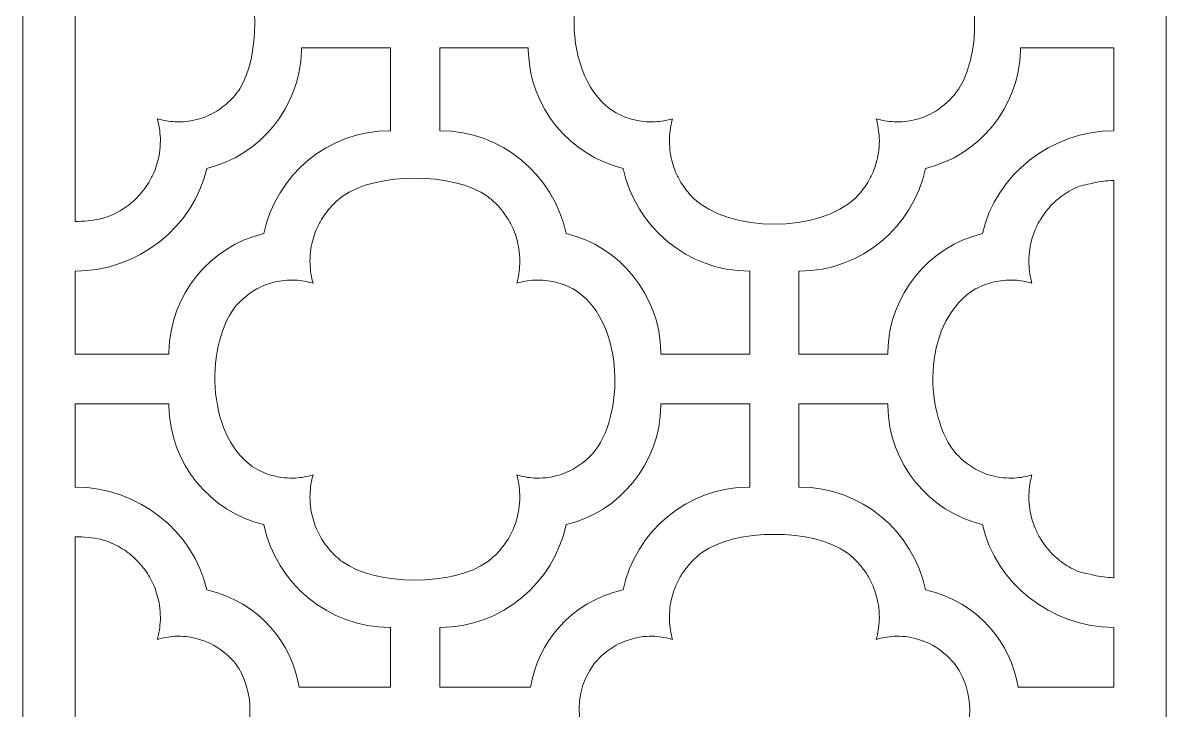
# Model space of a CAD drawing. Header units: centimetres. Extents: x 17.4 to 27.5, y -9.5 to 9.5.
# Drawn here: x 17.376 to 22.048, y -2.195 to 0.616 of the extents above; entities that cross this region are included whole.
import ezdxf

# ---------------------------------------------------------------- set-up
doc = ezdxf.new("R2010")
doc.units = ezdxf.units.CM
doc.header["$MEASUREMENT"] = 0
doc.layers.add('layer 1', color=7, linetype='Continuous')

msp = doc.modelspace()

# ---------------------------------------------------------------- linework, layer by layer
at = {"layer": 'layer 1', "color": 7, "lineweight": 9}
for points, knots in [([(17.37572, 9.5), (18.9331, 9.5), (20.4905, 9.5), (22.04787, 9.5), (22.04787, 9.5), (22.04787, 3.16666), (22.04787, -3.16667), (22.04787, -9.5), (22.04787, -9.5), (20.4905, -9.5), (18.9331, -9.5), (17.37572, -9.5), (17.37572, -9.5), (17.37572, -3.16667), (17.37572, 3.16666), (17.37572, 9.5)], [0, 0, 0, 0, 0.2, 0.2, 0.2, 0.2, 0.4, 0.4, 0.4, 0.4, 0.6, 0.6, 0.6, 0.6, 1, 1, 1, 1]), ([(20.78001, -0.09961), (20.78001, -0.09961), (20.78001, -0.09961), (20.78001, -0.09961), (20.78001, -0.09961), (20.79871, -0.07979), (20.81402, -0.06011), (20.82869, -0.03706), (20.82869, -0.03706), (20.83667, -0.02302), (20.84369, -0.00922), (20.8503, 0.00553), (20.8503, 0.00553), (20.86044, 0.03145), (20.86727, 0.05577), (20.87213, 0.0832), (20.87213, 0.0832), (20.87429, 0.10012), (20.87549, 0.1163), (20.87591, 0.13337), (20.87591, 0.13337), (20.87519, 0.16197), (20.87202, 0.18765), (20.86564, 0.21552), (20.86564, 0.21552), (20.86489, 0.2182), (20.8641, 0.22084), (20.86331, 0.22346), (20.86331, 0.22346), (20.88733, 0.21669), (20.90977, 0.21276), (20.93474, 0.21083), (20.93474, 0.21083), (20.95047, 0.21043), (20.96544, 0.2108), (20.98111, 0.21202), (20.98111, 0.21202), (21.00653, 0.2153), (21.02915, 0.22054), (21.05338, 0.22886), (21.05338, 0.22886), (21.06717, 0.23438), (21.08008, 0.2403), (21.09326, 0.24713), (21.09326, 0.24713), (21.1285, 0.26765), (21.15601, 0.29066), (21.18264, 0.32169), (21.18264, 0.32169), (21.18846, 0.32955), (21.19427, 0.33741), (21.20012, 0.34527), (21.20012, 0.34527), (21.31051, 0.51907), (21.28443, 0.87282), (21.09326, 0.98414), (21.09326, 0.98414), (21.08008, 0.99097), (21.06717, 0.9969), (21.05338, 1.00241), (21.05338, 1.00241), (21.02915, 1.01073), (21.00653, 1.01597), (20.98111, 1.01924), (20.98111, 1.01924), (20.96544, 1.02044), (20.95047, 1.02084), (20.93474, 1.02044), (20.93474, 1.02044), (20.90977, 1.01851), (20.88733, 1.01458), (20.86331, 1.00781), (20.86331, 1.00781), (20.8641, 1.01043), (20.86489, 1.01307), (20.86564, 1.01575), (20.86564, 1.01575), (20.87202, 1.04362), (20.87519, 1.06931), (20.87591, 1.09794), (20.87591, 1.09794), (20.87549, 1.11494), (20.87429, 1.13115), (20.87213, 1.14807), (20.87213, 1.14807), (20.86727, 1.1755), (20.86044, 1.19982), (20.8503, 1.22574), (20.8503, 1.22574), (20.72731, 1.49998), (20.22037, 1.51281), (20.06504, 1.26831), (20.06504, 1.26831), (20.05706, 1.25429), (20.05004, 1.24049), (20.04343, 1.22574), (20.04343, 1.22574), (20.03327, 1.19982), (20.02646, 1.1755), (20.0216, 1.14807), (20.0216, 1.14807), (20.01944, 1.13115), (20.01827, 1.11494), (20.01782, 1.09794), (20.01782, 1.09794), (20.01854, 1.06931), (20.02171, 1.04362), (20.02809, 1.01575), (20.02809, 1.01575), (20.02884, 1.01307), (20.02961, 1.01043), (20.03039, 1.00781), (20.03039, 1.00781), (20.00638, 1.01458), (19.98396, 1.01851), (19.95899, 1.02044), (19.95899, 1.02044), (19.94326, 1.02084), (19.92829, 1.02044), (19.91262, 1.01924), (19.91262, 1.01924), (19.8872, 1.01597), (19.86458, 1.01073), (19.84032, 1.00241), (19.84032, 1.00241), (19.82656, 0.9969), (19.81365, 0.99097), (19.80047, 0.98414), (19.80047, 0.98414), (19.57104, 0.85054), (19.57104, 0.38072), (19.80047, 0.24713), (19.80047, 0.24713), (19.81365, 0.2403), (19.82656, 0.23438), (19.84032, 0.22886), (19.84032, 0.22886), (19.86458, 0.22054), (19.8872, 0.2153), (19.91262, 0.21202), (19.91262, 0.21202), (19.92829, 0.2108), (19.94326, 0.21043), (19.95899, 0.21083), (19.95899, 0.21083), (19.98396, 0.21276), (20.00638, 0.21669), (20.03039, 0.22346), (20.03039, 0.22346), (20.02961, 0.22084), (20.02884, 0.2182), (20.02809, 0.21552), (20.02809, 0.21552), (20.02171, 0.18765), (20.01854, 0.16197), (20.01782, 0.13337), (20.01782, 0.13337), (20.01827, 0.1163), (20.01944, 0.10012), (20.0216, 0.0832), (20.0216, 0.0832), (20.02646, 0.05577), (20.03327, 0.03145), (20.04343, 0.00553), (20.04343, 0.00553), (20.05004, -0.00922), (20.05706, -0.02302), (20.06504, -0.03706), (20.06504, -0.03706), (20.07968, -0.06011), (20.09502, -0.07979), (20.1137, -0.09961), (20.1137, -0.09961), (20.2627, -0.24323), (20.63103, -0.24324), (20.78001, -0.09961)], [0, 0, 0, 0, 0.0222222, 0.0222222, 0.0222222, 0.0222222, 0.0444444, 0.0444444, 0.0444444, 0.0444444, 0.0666667, 0.0666667, 0.0666667, 0.0666667, 0.0888889, 0.0888889, 0.0888889, 0.0888889, 0.1111111, 0.1111111, 0.1111111, 0.1111111, 0.1333333, 0.1333333, 0.1333333, 0.1333333, 0.1555556, 0.1555556, 0.1555556, 0.1555556, 0.1777778, 0.1777778, 0.1777778, 0.1777778, 0.2, 0.2, 0.2, 0.2, 0.2222222, 0.2222222, 0.2222222, 0.2222222, 0.2444444, 0.2444444, 0.2444444, 0.2444444, 0.2666667, 0.2666667, 0.2666667, 0.2666667, 0.2888889, 0.2888889, 0.2888889, 0.2888889, 0.3111111, 0.3111111, 0.3111111, 0.3111111, 0.3333333, 0.3333333, 0.3333333, 0.3333333, 0.3555556, 0.3555556, 0.3555556, 0.3555556, 0.3777778, 0.3777778, 0.3777778, 0.3777778, 0.4, 0.4, 0.4, 0.4, 0.4222222, 0.4222222, 0.4222222, 0.4222222, 0.4444444, 0.4444444, 0.4444444, 0.4444444, 0.4666667, 0.4666667, 0.4666667, 0.4666667, 0.4888889, 0.4888889, 0.4888889, 0.4888889, 0.5111111, 0.5111111, 0.5111111, 0.5111111, 0.5333333, 0.5333333, 0.5333333, 0.5333333, 0.5555556, 0.5555556, 0.5555556, 0.5555556, 0.5777778, 0.5777778, 0.5777778, 0.5777778, 0.6, 0.6, 0.6, 0.6, 0.6222222, 0.6222222, 0.6222222, 0.6222222, 0.6444444, 0.6444444, 0.6444444, 0.6444444, 0.6666667, 0.6666667, 0.6666667, 0.6666667, 0.6888889, 0.6888889, 0.6888889, 0.6888889, 0.7111111, 0.7111111, 0.7111111, 0.7111111, 0.7333333, 0.7333333, 0.7333333, 0.7333333, 0.7555556, 0.7555556, 0.7555556, 0.7555556, 0.7777778, 0.7777778, 0.7777778, 0.7777778, 0.8, 0.8, 0.8, 0.8, 0.8222222, 0.8222222, 0.8222222, 0.8222222, 0.8444444, 0.8444444, 0.8444444, 0.8444444, 0.8666667, 0.8666667, 0.8666667, 0.8666667, 0.8888889, 0.8888889, 0.8888889, 0.8888889, 0.9111111, 0.9111111, 0.9111111, 0.9111111, 0.9333333, 0.9333333, 0.9333333, 0.9333333, 0.9555556, 0.9555556, 0.9555556, 0.9555556, 1, 1, 1, 1]), ([(18.26211, 0.88603), (18.26211, 0.88603), (18.26211, 0.88603), (18.26211, 0.88603), (18.26211, 0.88603), (18.2563, 0.89386), (18.25048, 0.90172), (18.24467, 0.90958), (18.24467, 0.90958), (18.21803, 0.94062), (18.19053, 0.96362), (18.15529, 0.98414), (18.15529, 0.98414), (18.14211, 0.99097), (18.12919, 0.9969), (18.11541, 1.00241), (18.11541, 1.00241), (18.09115, 1.01073), (18.06856, 1.01597), (18.04314, 1.01924), (18.04314, 1.01924), (18.02746, 1.02044), (18.0125, 1.02084), (17.99678, 1.02044), (17.99678, 1.02044), (17.97178, 1.01851), (17.94936, 1.01458), (17.92535, 1.00781), (17.92535, 1.00781), (17.92614, 1.01043), (17.92691, 1.01307), (17.92767, 1.01575), (17.92767, 1.01575), (17.93405, 1.04362), (17.93722, 1.06931), (17.93793, 1.09794), (17.93793, 1.09794), (17.93749, 1.11494), (17.93629, 1.13115), (17.93416, 1.14807), (17.93416, 1.14807), (17.92928, 1.1755), (17.92245, 1.19982), (17.91233, 1.22574), (17.91233, 1.22574), (17.90571, 1.24049), (17.89872, 1.25429), (17.89072, 1.26831), (17.89072, 1.26831), (17.87606, 1.29135), (17.86074, 1.31106), (17.84204, 1.33087), (17.84204, 1.33087), (17.83044, 1.34204), (17.81888, 1.3522), (17.8063, 1.36221), (17.8063, 1.36221), (17.78419, 1.3781), (17.76274, 1.39059), (17.73801, 1.40192), (17.73801, 1.40192), (17.72297, 1.40795), (17.70836, 1.41294), (17.69282, 1.41743), (17.69282, 1.41743), (17.66525, 1.42389), (17.62004, 1.42708), (17.59178, 1.42779), (17.59178, 1.42779), (17.59155, 1.42779), (17.59068, 1.42779), (17.58956, 1.42776), (17.58956, 1.42776), (17.58956, 0.88635), (17.58956, 0.34492), (17.58956, -0.19652), (17.58956, -0.19652), (17.59068, -0.19652), (17.59155, -0.19652), (17.59178, -0.19655), (17.59178, -0.19655), (17.62004, -0.19581), (17.66525, -0.19262), (17.69282, -0.18616), (17.69282, -0.18616), (17.70836, -0.18167), (17.72297, -0.17668), (17.73801, -0.17068), (17.73801, -0.17068), (17.76274, -0.15933), (17.78419, -0.14683), (17.8063, -0.13094), (17.8063, -0.13094), (17.81888, -0.12092), (17.83044, -0.11077), (17.84204, -0.09961), (17.84204, -0.09961), (17.86074, -0.07979), (17.87606, -0.06011), (17.89072, -0.03706), (17.89072, -0.03706), (17.89872, -0.02302), (17.90571, -0.00922), (17.91233, 0.00553), (17.91233, 0.00553), (17.92245, 0.03145), (17.92928, 0.05577), (17.93416, 0.0832), (17.93416, 0.0832), (17.93629, 0.10012), (17.93749, 0.1163), (17.93793, 0.13337), (17.93793, 0.13337), (17.93722, 0.16197), (17.93405, 0.18765), (17.92767, 0.21552), (17.92767, 0.21552), (17.92691, 0.2182), (17.92614, 0.22084), (17.92535, 0.22346), (17.92535, 0.22346), (17.94936, 0.21669), (17.97178, 0.21276), (17.99678, 0.21083), (17.99678, 0.21083), (18.0125, 0.21043), (18.02746, 0.2108), (18.04314, 0.21202), (18.04314, 0.21202), (18.06856, 0.2153), (18.09115, 0.22054), (18.11541, 0.22886), (18.11541, 0.22886), (18.12919, 0.23438), (18.14211, 0.2403), (18.15529, 0.24713), (18.15529, 0.24713), (18.19053, 0.26765), (18.21803, 0.29066), (18.24467, 0.32169), (18.24467, 0.32169), (18.25048, 0.32955), (18.2563, 0.33741), (18.26211, 0.34527), (18.26211, 0.34527), (18.34389, 0.47396), (18.34389, 0.75731), (18.26211, 0.88603)], [0, 0, 0, 0, 0.0263158, 0.0263158, 0.0263158, 0.0263158, 0.0526316, 0.0526316, 0.0526316, 0.0526316, 0.0789474, 0.0789474, 0.0789474, 0.0789474, 0.1052632, 0.1052632, 0.1052632, 0.1052632, 0.1315789, 0.1315789, 0.1315789, 0.1315789, 0.1578947, 0.1578947, 0.1578947, 0.1578947, 0.1842105, 0.1842105, 0.1842105, 0.1842105, 0.2105263, 0.2105263, 0.2105263, 0.2105263, 0.2368421, 0.2368421, 0.2368421, 0.2368421, 0.2631579, 0.2631579, 0.2631579, 0.2631579, 0.2894737, 0.2894737, 0.2894737, 0.2894737, 0.3157895, 0.3157895, 0.3157895, 0.3157895, 0.3421053, 0.3421053, 0.3421053, 0.3421053, 0.3684211, 0.3684211, 0.3684211, 0.3684211, 0.3947368, 0.3947368, 0.3947368, 0.3947368, 0.4210526, 0.4210526, 0.4210526, 0.4210526, 0.4473684, 0.4473684, 0.4473684, 0.4473684, 0.4736842, 0.4736842, 0.4736842, 0.4736842, 0.5, 0.5, 0.5, 0.5, 0.5263158, 0.5263158, 0.5263158, 0.5263158, 0.5526316, 0.5526316, 0.5526316, 0.5526316, 0.5789474, 0.5789474, 0.5789474, 0.5789474, 0.6052632, 0.6052632, 0.6052632, 0.6052632, 0.6315789, 0.6315789, 0.6315789, 0.6315789, 0.6578947, 0.6578947, 0.6578947, 0.6578947, 0.6842105, 0.6842105, 0.6842105, 0.6842105, 0.7105263, 0.7105263, 0.7105263, 0.7105263, 0.7368421, 0.7368421, 0.7368421, 0.7368421, 0.7631579, 0.7631579, 0.7631579, 0.7631579, 0.7894737, 0.7894737, 0.7894737, 0.7894737, 0.8157895, 0.8157895, 0.8157895, 0.8157895, 0.8421053, 0.8421053, 0.8421053, 0.8421053, 0.8684211, 0.8684211, 0.8684211, 0.8684211, 0.8947368, 0.8947368, 0.8947368, 0.8947368, 0.9210526, 0.9210526, 0.9210526, 0.9210526, 0.9473684, 0.9473684, 0.9473684, 0.9473684, 1, 1, 1, 1]), ([(18.51447, 0.5141), (18.51447, 0.5141), (18.51447, 0.5141), (18.51447, 0.5141), (18.51447, 0.5141), (18.63546, 0.5141), (18.75645, 0.5141), (18.87744, 0.5141), (18.87744, 0.5141), (18.87744, 0.40084), (18.87744, 0.28757), (18.87744, 0.17428), (18.87744, 0.17428), (18.87619, 0.17428), (18.87535, 0.17431), (18.87521, 0.17431), (18.87521, 0.17431), (18.62299, 0.17431), (18.4112, -0.00629), (18.3598, -0.24607), (18.3598, -0.24607), (18.14093, -0.29808), (17.97644, -0.49549), (17.97232, -0.73124), (17.97232, -0.73124), (17.9723, -0.7324), (17.97227, -0.73577), (17.97227, -0.73951), (17.97227, -0.73951), (17.8447, -0.73951), (17.71714, -0.73951), (17.58956, -0.73951), (17.58956, -0.73951), (17.58956, -0.62622), (17.58956, -0.51294), (17.58956, -0.39966), (17.58956, -0.39966), (17.59068, -0.39966), (17.59155, -0.39966), (17.59178, -0.39966), (17.59178, -0.39966), (17.84399, -0.39966), (18.07554, -0.2191), (18.12693, 0.02069), (18.12693, 0.02069), (18.34492, 0.07247), (18.50893, 0.26847), (18.51439, 0.50291), (18.51439, 0.50291), (18.51441, 0.50476), (18.51447, 0.50947), (18.51447, 0.5141)], [0, 0, 0, 0, 0.0714286, 0.0714286, 0.0714286, 0.0714286, 0.1428571, 0.1428571, 0.1428571, 0.1428571, 0.2142857, 0.2142857, 0.2142857, 0.2142857, 0.2857143, 0.2857143, 0.2857143, 0.2857143, 0.3571429, 0.3571429, 0.3571429, 0.3571429, 0.4285714, 0.4285714, 0.4285714, 0.4285714, 0.5, 0.5, 0.5, 0.5, 0.5714286, 0.5714286, 0.5714286, 0.5714286, 0.6428571, 0.6428571, 0.6428571, 0.6428571, 0.7142857, 0.7142857, 0.7142857, 0.7142857, 0.7857143, 0.7857143, 0.7857143, 0.7857143, 0.8571429, 0.8571429, 0.8571429, 0.8571429, 1, 1, 1, 1]), ([(19.44127, 0.5141), (19.44127, 0.5141), (19.44127, 0.5141), (19.44127, 0.5141), (19.44127, 0.5141), (19.32066, 0.5141), (19.20007, 0.5141), (19.07946, 0.5141), (19.07946, 0.5141), (19.07946, 0.40084), (19.07946, 0.28757), (19.07946, 0.17428), (19.07946, 0.17428), (19.08006, 0.17431), (19.08044, 0.17431), (19.08054, 0.17431), (19.08054, 0.17431), (19.33277, 0.17431), (19.54455, -0.00629), (19.59593, -0.24607), (19.59593, -0.24607), (19.81482, -0.29808), (19.97932, -0.49549), (19.98344, -0.73124), (19.98344, -0.73124), (19.98347, -0.7324), (19.98349, -0.73577), (19.98349, -0.73951), (19.98349, -0.73951), (20.10446, -0.73951), (20.22545, -0.73951), (20.34641, -0.73951), (20.34641, -0.73951), (20.34641, -0.62622), (20.34641, -0.51294), (20.34641, -0.39966), (20.34641, -0.39966), (20.34528, -0.39966), (20.34441, -0.39966), (20.34421, -0.39966), (20.34421, -0.39966), (20.09199, -0.39966), (19.88018, -0.2191), (19.8288, 0.02069), (19.8288, 0.02069), (19.61084, 0.07247), (19.4468, 0.26847), (19.44137, 0.50291), (19.44137, 0.50291), (19.44132, 0.50476), (19.44129, 0.50947), (19.44127, 0.5141)], [0, 0, 0, 0, 0.0714286, 0.0714286, 0.0714286, 0.0714286, 0.1428571, 0.1428571, 0.1428571, 0.1428571, 0.2142857, 0.2142857, 0.2142857, 0.2142857, 0.2857143, 0.2857143, 0.2857143, 0.2857143, 0.3571429, 0.3571429, 0.3571429, 0.3571429, 0.4285714, 0.4285714, 0.4285714, 0.4285714, 0.5, 0.5, 0.5, 0.5, 0.5714286, 0.5714286, 0.5714286, 0.5714286, 0.6428571, 0.6428571, 0.6428571, 0.6428571, 0.7142857, 0.7142857, 0.7142857, 0.7142857, 0.7857143, 0.7857143, 0.7857143, 0.7857143, 0.8571429, 0.8571429, 0.8571429, 0.8571429, 1, 1, 1, 1]), ([(21.45246, 0.5141), (21.45246, 0.5141), (21.45246, 0.5141), (21.45246, 0.5141), (21.45246, 0.5141), (21.57964, 0.5141), (21.70683, 0.5141), (21.83403, 0.5141), (21.83403, 0.5141), (21.83403, 0.40084), (21.83403, 0.28757), (21.83403, 0.17428), (21.83403, 0.17428), (21.83343, 0.17431), (21.83303, 0.17431), (21.83295, 0.17431), (21.83295, 0.17431), (21.58074, 0.17431), (21.34918, -0.00629), (21.29778, -0.24607), (21.29778, -0.24607), (21.07891, -0.29808), (20.91441, -0.49549), (20.91029, -0.73124), (20.91029, -0.73124), (20.91026, -0.7324), (20.91022, -0.73577), (20.91022, -0.73951), (20.91022, -0.73951), (20.78924, -0.73951), (20.66828, -0.73951), (20.54732, -0.73951), (20.54732, -0.73951), (20.54732, -0.62622), (20.54732, -0.51294), (20.54732, -0.39966), (20.54732, -0.39966), (20.54843, -0.39966), (20.5493, -0.39966), (20.54952, -0.39966), (20.54952, -0.39966), (20.80174, -0.39966), (21.01353, -0.2191), (21.06493, 0.02069), (21.06493, 0.02069), (21.28289, 0.07247), (21.44693, 0.26847), (21.45236, 0.50291), (21.45236, 0.50291), (21.45241, 0.50476), (21.45243, 0.50947), (21.45246, 0.5141)], [0, 0, 0, 0, 0.0714286, 0.0714286, 0.0714286, 0.0714286, 0.1428571, 0.1428571, 0.1428571, 0.1428571, 0.2142857, 0.2142857, 0.2142857, 0.2142857, 0.2857143, 0.2857143, 0.2857143, 0.2857143, 0.3571429, 0.3571429, 0.3571429, 0.3571429, 0.4285714, 0.4285714, 0.4285714, 0.4285714, 0.5, 0.5, 0.5, 0.5, 0.5714286, 0.5714286, 0.5714286, 0.5714286, 0.6428571, 0.6428571, 0.6428571, 0.6428571, 0.7142857, 0.7142857, 0.7142857, 0.7142857, 0.7857143, 0.7857143, 0.7857143, 0.7857143, 0.8571429, 0.8571429, 0.8571429, 0.8571429, 1, 1, 1, 1]), ([(19.2753, -1.58766), (19.2753, -1.58766), (19.2753, -1.58766), (19.2753, -1.58766), (19.2753, -1.58766), (19.28788, -1.57766), (19.29945, -1.56751), (19.31104, -1.55635), (19.31104, -1.55635), (19.32972, -1.53653), (19.34506, -1.51682), (19.35969, -1.4938), (19.35969, -1.4938), (19.3677, -1.47977), (19.37469, -1.46596), (19.38133, -1.45119), (19.38133, -1.45119), (19.39145, -1.42528), (19.39827, -1.40095), (19.40316, -1.37354), (19.40316, -1.37354), (19.40529, -1.35661), (19.40649, -1.3404), (19.40692, -1.32337), (19.40692, -1.32337), (19.40619, -1.29477), (19.40305, -1.26906), (19.39664, -1.2412), (19.39664, -1.2412), (19.39589, -1.23854), (19.39513, -1.23588), (19.39434, -1.23325), (19.39434, -1.23325), (19.41833, -1.24003), (19.44078, -1.24396), (19.46575, -1.24589), (19.46575, -1.24589), (19.4815, -1.2463), (19.49646, -1.24592), (19.51214, -1.24472), (19.51214, -1.24472), (19.53753, -1.24144), (19.56015, -1.23619), (19.58441, -1.22784), (19.58441, -1.22784), (19.5982, -1.22233), (19.61111, -1.21644), (19.62429, -1.20959), (19.62429, -1.20959), (19.65953, -1.18909), (19.68704, -1.16608), (19.71367, -1.13503), (19.71367, -1.13503), (19.84173, -0.96207), (19.82479, -0.58924), (19.62429, -0.47248), (19.62429, -0.47248), (19.61111, -0.46567), (19.5982, -0.45975), (19.58441, -0.45423), (19.58441, -0.45423), (19.56015, -0.4459), (19.53753, -0.44067), (19.51214, -0.43739), (19.51214, -0.43739), (19.49646, -0.43618), (19.4815, -0.4358), (19.46575, -0.43622), (19.46575, -0.43622), (19.44078, -0.43812), (19.41833, -0.44205), (19.39434, -0.44883), (19.39434, -0.44883), (19.39513, -0.4462), (19.39589, -0.44355), (19.39664, -0.44087), (19.39664, -0.44087), (19.40305, -0.41304), (19.40619, -0.38734), (19.40692, -0.35874), (19.40692, -0.35874), (19.40649, -0.3417), (19.40529, -0.32549), (19.40316, -0.30856), (19.40316, -0.30856), (19.39827, -0.28113), (19.39145, -0.25682), (19.38133, -0.23092), (19.38133, -0.23092), (19.37469, -0.21615), (19.3677, -0.20233), (19.35969, -0.18831), (19.35969, -0.18831), (19.34506, -0.16527), (19.32972, -0.14556), (19.31104, -0.12576), (19.31104, -0.12576), (19.29945, -0.11459), (19.28788, -0.10445), (19.2753, -0.09445), (19.2753, -0.09445), (19.13607, 0.00574), (18.81964, 0.00572), (18.68046, -0.09445), (18.68046, -0.09445), (18.66788, -0.10445), (18.65628, -0.11459), (18.64471, -0.12576), (18.64471, -0.12576), (18.62602, -0.14556), (18.61071, -0.16527), (18.59606, -0.18831), (18.59606, -0.18831), (18.58805, -0.20233), (18.58103, -0.21615), (18.57444, -0.23092), (18.57444, -0.23092), (18.56429, -0.25682), (18.55746, -0.28113), (18.55259, -0.30856), (18.55259, -0.30856), (18.55047, -0.32549), (18.54927, -0.3417), (18.54882, -0.35874), (18.54882, -0.35874), (18.54954, -0.38734), (18.5527, -0.41304), (18.55909, -0.44087), (18.55909, -0.44087), (18.55983, -0.44355), (18.56063, -0.4462), (18.56142, -0.44883), (18.56142, -0.44883), (18.5374, -0.44205), (18.51496, -0.43812), (18.48999, -0.43622), (18.48999, -0.43622), (18.47427, -0.4358), (18.45932, -0.43618), (18.44361, -0.43739), (18.44361, -0.43739), (18.4182, -0.44067), (18.39557, -0.4459), (18.37135, -0.45423), (18.37135, -0.45423), (18.35756, -0.45975), (18.34465, -0.46567), (18.33147, -0.47248), (18.33147, -0.47248), (18.29623, -0.493), (18.26872, -0.51603), (18.24209, -0.54708), (18.24209, -0.54708), (18.11403, -0.72001), (18.13095, -1.09283), (18.33147, -1.20959), (18.33147, -1.20959), (18.34465, -1.21644), (18.35756, -1.22233), (18.37135, -1.22784), (18.37135, -1.22784), (18.39557, -1.23619), (18.4182, -1.24144), (18.44361, -1.24472), (18.44361, -1.24472), (18.45932, -1.24592), (18.47427, -1.2463), (18.48999, -1.24589), (18.48999, -1.24589), (18.51496, -1.24396), (18.5374, -1.24003), (18.56142, -1.23325), (18.56142, -1.23325), (18.56063, -1.23588), (18.55983, -1.23854), (18.55909, -1.2412), (18.55909, -1.2412), (18.5527, -1.26906), (18.54954, -1.29477), (18.54882, -1.32337), (18.54882, -1.32337), (18.54927, -1.3404), (18.55047, -1.35661), (18.55259, -1.37354), (18.55259, -1.37354), (18.55746, -1.40095), (18.56429, -1.42528), (18.57444, -1.45119), (18.57444, -1.45119), (18.58103, -1.46596), (18.58805, -1.47977), (18.59606, -1.4938), (18.59606, -1.4938), (18.61071, -1.51682), (18.62602, -1.53653), (18.64471, -1.55635), (18.64471, -1.55635), (18.65628, -1.56751), (18.66788, -1.57766), (18.68046, -1.58766), (18.68046, -1.58766), (18.81964, -1.68781), (19.13607, -1.68785), (19.2753, -1.58766)], [0, 0, 0, 0, 0.0192308, 0.0192308, 0.0192308, 0.0192308, 0.0384615, 0.0384615, 0.0384615, 0.0384615, 0.0576923, 0.0576923, 0.0576923, 0.0576923, 0.0769231, 0.0769231, 0.0769231, 0.0769231, 0.0961538, 0.0961538, 0.0961538, 0.0961538, 0.1153846, 0.1153846, 0.1153846, 0.1153846, 0.1346154, 0.1346154, 0.1346154, 0.1346154, 0.1538462, 0.1538462, 0.1538462, 0.1538462, 0.1730769, 0.1730769, 0.1730769, 0.1730769, 0.1923077, 0.1923077, 0.1923077, 0.1923077, 0.2115385, 0.2115385, 0.2115385, 0.2115385, 0.2307692, 0.2307692, 0.2307692, 0.2307692, 0.25, 0.25, 0.25, 0.25, 0.2692308, 0.2692308, 0.2692308, 0.2692308, 0.2884615, 0.2884615, 0.2884615, 0.2884615, 0.3076923, 0.3076923, 0.3076923, 0.3076923, 0.3269231, 0.3269231, 0.3269231, 0.3269231, 0.3461538, 0.3461538, 0.3461538, 0.3461538, 0.3653846, 0.3653846, 0.3653846, 0.3653846, 0.3846154, 0.3846154, 0.3846154, 0.3846154, 0.4038462, 0.4038462, 0.4038462, 0.4038462, 0.4230769, 0.4230769, 0.4230769, 0.4230769, 0.4423077, 0.4423077, 0.4423077, 0.4423077, 0.4615385, 0.4615385, 0.4615385, 0.4615385, 0.4807692, 0.4807692, 0.4807692, 0.4807692, 0.5, 0.5, 0.5, 0.5, 0.5192308, 0.5192308, 0.5192308, 0.5192308, 0.5384615, 0.5384615, 0.5384615, 0.5384615, 0.5576923, 0.5576923, 0.5576923, 0.5576923, 0.5769231, 0.5769231, 0.5769231, 0.5769231, 0.5961538, 0.5961538, 0.5961538, 0.5961538, 0.6153846, 0.6153846, 0.6153846, 0.6153846, 0.6346154, 0.6346154, 0.6346154, 0.6346154, 0.6538462, 0.6538462, 0.6538462, 0.6538462, 0.6730769, 0.6730769, 0.6730769, 0.6730769, 0.6923077, 0.6923077, 0.6923077, 0.6923077, 0.7115385, 0.7115385, 0.7115385, 0.7115385, 0.7307692, 0.7307692, 0.7307692, 0.7307692, 0.75, 0.75, 0.75, 0.75, 0.7692308, 0.7692308, 0.7692308, 0.7692308, 0.7884615, 0.7884615, 0.7884615, 0.7884615, 0.8076923, 0.8076923, 0.8076923, 0.8076923, 0.8269231, 0.8269231, 0.8269231, 0.8269231, 0.8461538, 0.8461538, 0.8461538, 0.8461538, 0.8653846, 0.8653846, 0.8653846, 0.8653846, 0.8846154, 0.8846154, 0.8846154, 0.8846154, 0.9038462, 0.9038462, 0.9038462, 0.9038462, 0.9230769, 0.9230769, 0.9230769, 0.9230769, 0.9423077, 0.9423077, 0.9423077, 0.9423077, 0.9615385, 0.9615385, 0.9615385, 0.9615385, 1, 1, 1, 1]), ([(21.26944, -0.47248), (21.26944, -0.47248), (21.26944, -0.47248), (21.26944, -0.47248), (21.26944, -0.47248), (21.28262, -0.46567), (21.29553, -0.45975), (21.30932, -0.45423), (21.30932, -0.45423), (21.33358, -0.4459), (21.3562, -0.44067), (21.38159, -0.43739), (21.38159, -0.43739), (21.39727, -0.43618), (21.41223, -0.4358), (21.42795, -0.43622), (21.42795, -0.43622), (21.45295, -0.43812), (21.47539, -0.44205), (21.49938, -0.44883), (21.49938, -0.44883), (21.49858, -0.4462), (21.49782, -0.44355), (21.49706, -0.44087), (21.49706, -0.44087), (21.49068, -0.41304), (21.48754, -0.38734), (21.48679, -0.35874), (21.48679, -0.35874), (21.48724, -0.3417), (21.48844, -0.32549), (21.49057, -0.30856), (21.49057, -0.30856), (21.49545, -0.28113), (21.50227, -0.25682), (21.5124, -0.23092), (21.5124, -0.23092), (21.51902, -0.21615), (21.52601, -0.20233), (21.53404, -0.18831), (21.53404, -0.18831), (21.54867, -0.16527), (21.56397, -0.14556), (21.5827, -0.12576), (21.5827, -0.12576), (21.59428, -0.11459), (21.60585, -0.10445), (21.61843, -0.09445), (21.61843, -0.09445), (21.64053, -0.07854), (21.66199, -0.06604), (21.68672, -0.05471), (21.68672, -0.05471), (21.70176, -0.0487), (21.73614, -0.04368), (21.75168, -0.03921), (21.75168, -0.03921), (21.77927, -0.03275), (21.80468, -0.02956), (21.83295, -0.02884), (21.83295, -0.02884), (21.83303, -0.02884), (21.83343, -0.02884), (21.83403, -0.02884), (21.83403, -0.02884), (21.83403, -0.57031), (21.83403, -1.1118), (21.83403, -1.65324), (21.83403, -1.65324), (21.83343, -1.65327), (21.83303, -1.65327), (21.83295, -1.65327), (21.83295, -1.65327), (21.80468, -1.65253), (21.77927, -1.64936), (21.75168, -1.64289), (21.75168, -1.64289), (21.73614, -1.63841), (21.70176, -1.6334), (21.68672, -1.6274), (21.68672, -1.6274), (21.66199, -1.61607), (21.64053, -1.60357), (21.61843, -1.58766), (21.61843, -1.58766), (21.60585, -1.57766), (21.59428, -1.56751), (21.5827, -1.55635), (21.5827, -1.55635), (21.56397, -1.53653), (21.54867, -1.51682), (21.53404, -1.4938), (21.53404, -1.4938), (21.52601, -1.47977), (21.51902, -1.46596), (21.5124, -1.45119), (21.5124, -1.45119), (21.50227, -1.42528), (21.49545, -1.40095), (21.49057, -1.37354), (21.49057, -1.37354), (21.48844, -1.35661), (21.48724, -1.3404), (21.48679, -1.32337), (21.48679, -1.32337), (21.48754, -1.29477), (21.49068, -1.26906), (21.49706, -1.2412), (21.49706, -1.2412), (21.49782, -1.23854), (21.49858, -1.23588), (21.49938, -1.23325), (21.49938, -1.23325), (21.47539, -1.24003), (21.45295, -1.24396), (21.42795, -1.24589), (21.42795, -1.24589), (21.41223, -1.2463), (21.39727, -1.24592), (21.38159, -1.24472), (21.38159, -1.24472), (21.3562, -1.24144), (21.33358, -1.23619), (21.30932, -1.22784), (21.30932, -1.22784), (21.29553, -1.22233), (21.28262, -1.21644), (21.26944, -1.20959), (21.26944, -1.20959), (21.2342, -1.18909), (21.20669, -1.16608), (21.18006, -1.13503), (21.18006, -1.13503), (21.05164, -0.96162), (21.05802, -0.59561), (21.26944, -0.47248)], [0, 0, 0, 0, 0.0285714, 0.0285714, 0.0285714, 0.0285714, 0.0571429, 0.0571429, 0.0571429, 0.0571429, 0.0857143, 0.0857143, 0.0857143, 0.0857143, 0.1142857, 0.1142857, 0.1142857, 0.1142857, 0.1428571, 0.1428571, 0.1428571, 0.1428571, 0.1714286, 0.1714286, 0.1714286, 0.1714286, 0.2, 0.2, 0.2, 0.2, 0.2285714, 0.2285714, 0.2285714, 0.2285714, 0.2571429, 0.2571429, 0.2571429, 0.2571429, 0.2857143, 0.2857143, 0.2857143, 0.2857143, 0.3142857, 0.3142857, 0.3142857, 0.3142857, 0.3428571, 0.3428571, 0.3428571, 0.3428571, 0.3714286, 0.3714286, 0.3714286, 0.3714286, 0.4, 0.4, 0.4, 0.4, 0.4285714, 0.4285714, 0.4285714, 0.4285714, 0.4571429, 0.4571429, 0.4571429, 0.4571429, 0.4857143, 0.4857143, 0.4857143, 0.4857143, 0.5142857, 0.5142857, 0.5142857, 0.5142857, 0.5428571, 0.5428571, 0.5428571, 0.5428571, 0.5714286, 0.5714286, 0.5714286, 0.5714286, 0.6, 0.6, 0.6, 0.6, 0.6285714, 0.6285714, 0.6285714, 0.6285714, 0.6571429, 0.6571429, 0.6571429, 0.6571429, 0.6857143, 0.6857143, 0.6857143, 0.6857143, 0.7142857, 0.7142857, 0.7142857, 0.7142857, 0.7428571, 0.7428571, 0.7428571, 0.7428571, 0.7714286, 0.7714286, 0.7714286, 0.7714286, 0.8, 0.8, 0.8, 0.8, 0.8285714, 0.8285714, 0.8285714, 0.8285714, 0.8571429, 0.8571429, 0.8571429, 0.8571429, 0.8857143, 0.8857143, 0.8857143, 0.8857143, 0.9142857, 0.9142857, 0.9142857, 0.9142857, 0.9428571, 0.9428571, 0.9428571, 0.9428571, 1, 1, 1, 1]), ([(18.50527, -2.10139), (18.50527, -2.10139), (18.50527, -2.10139), (18.50527, -2.10139), (18.50527, -2.10139), (18.62931, -2.10139), (18.75336, -2.10139), (18.87744, -2.10139), (18.87744, -2.10139), (18.87744, -2.01973), (18.87744, -1.93805), (18.87744, -1.85638), (18.87744, -1.85638), (18.87619, -1.85638), (18.87535, -1.85638), (18.87521, -1.85638), (18.87521, -1.85638), (18.62299, -1.85638), (18.4112, -1.67582), (18.3598, -1.43601), (18.3598, -1.43601), (18.14093, -1.38402), (17.97644, -1.1866), (17.97232, -0.95085), (17.97232, -0.95085), (17.9723, -0.94971), (17.97227, -0.94632), (17.97227, -0.94258), (17.97227, -0.94258), (17.8447, -0.94258), (17.71714, -0.94258), (17.58956, -0.94258), (17.58956, -0.94258), (17.58956, -1.05588), (17.58956, -1.16917), (17.58956, -1.28243), (17.58956, -1.28243), (17.59068, -1.28243), (17.59155, -1.28243), (17.59178, -1.28243), (17.59178, -1.28243), (17.84399, -1.28243), (18.07554, -1.46301), (18.12693, -1.7028), (18.12693, -1.7028), (18.34717, -1.75507), (18.4732, -1.92006), (18.50527, -2.10139)], [0, 0, 0, 0, 0.0769231, 0.0769231, 0.0769231, 0.0769231, 0.1538462, 0.1538462, 0.1538462, 0.1538462, 0.2307692, 0.2307692, 0.2307692, 0.2307692, 0.3076923, 0.3076923, 0.3076923, 0.3076923, 0.3846154, 0.3846154, 0.3846154, 0.3846154, 0.4615385, 0.4615385, 0.4615385, 0.4615385, 0.5384615, 0.5384615, 0.5384615, 0.5384615, 0.6153846, 0.6153846, 0.6153846, 0.6153846, 0.6923077, 0.6923077, 0.6923077, 0.6923077, 0.7692308, 0.7692308, 0.7692308, 0.7692308, 0.8461538, 0.8461538, 0.8461538, 0.8461538, 1, 1, 1, 1]), ([(19.07946, -2.10139), (19.07946, -2.10139), (19.07946, -2.10139), (19.07946, -2.10139), (19.07946, -2.10139), (19.20297, -2.10139), (19.32649, -2.10139), (19.45, -2.10139), (19.45, -2.10139), (19.48209, -1.92008), (19.60832, -1.75518), (19.8288, -1.7028), (19.8288, -1.7028), (19.88018, -1.46301), (20.09199, -1.28243), (20.34421, -1.28243), (20.34421, -1.28243), (20.34441, -1.28243), (20.34528, -1.28243), (20.34641, -1.28243), (20.34641, -1.28243), (20.34641, -1.16917), (20.34641, -1.05588), (20.34641, -0.94258), (20.34641, -0.94258), (20.22545, -0.94258), (20.10446, -0.94258), (19.98349, -0.94258), (19.98349, -0.94258), (19.98349, -0.94632), (19.98347, -0.94971), (19.98344, -0.95085), (19.98344, -0.95085), (19.97932, -1.1866), (19.81482, -1.38402), (19.59593, -1.43601), (19.59593, -1.43601), (19.54455, -1.67582), (19.33277, -1.85638), (19.08054, -1.85638), (19.08054, -1.85638), (19.08044, -1.85638), (19.08006, -1.85638), (19.07946, -1.85638), (19.07946, -1.85638), (19.07946, -1.93805), (19.07946, -2.01973), (19.07946, -2.10139)], [0, 0, 0, 0, 0.0769231, 0.0769231, 0.0769231, 0.0769231, 0.1538462, 0.1538462, 0.1538462, 0.1538462, 0.2307692, 0.2307692, 0.2307692, 0.2307692, 0.3076923, 0.3076923, 0.3076923, 0.3076923, 0.3846154, 0.3846154, 0.3846154, 0.3846154, 0.4615385, 0.4615385, 0.4615385, 0.4615385, 0.5384615, 0.5384615, 0.5384615, 0.5384615, 0.6153846, 0.6153846, 0.6153846, 0.6153846, 0.6923077, 0.6923077, 0.6923077, 0.6923077, 0.7692308, 0.7692308, 0.7692308, 0.7692308, 0.8461538, 0.8461538, 0.8461538, 0.8461538, 1, 1, 1, 1]), ([(21.44373, -2.10139), (21.44373, -2.10139), (21.44373, -2.10139), (21.44373, -2.10139), (21.44373, -2.10139), (21.57383, -2.10139), (21.70391, -2.10139), (21.83403, -2.10139), (21.83403, -2.10139), (21.83403, -2.01973), (21.83403, -1.93805), (21.83403, -1.85638), (21.83403, -1.85638), (21.83343, -1.85638), (21.83303, -1.85638), (21.83295, -1.85638), (21.83295, -1.85638), (21.58074, -1.85638), (21.34918, -1.67582), (21.29778, -1.43601), (21.29778, -1.43601), (21.07891, -1.38402), (20.91441, -1.1866), (20.91029, -0.95085), (20.91029, -0.95085), (20.91026, -0.94971), (20.91022, -0.94632), (20.91022, -0.94258), (20.91022, -0.94258), (20.78924, -0.94258), (20.66828, -0.94258), (20.54732, -0.94258), (20.54732, -0.94258), (20.54732, -1.05588), (20.54732, -1.16917), (20.54732, -1.28243), (20.54732, -1.28243), (20.54843, -1.28243), (20.5493, -1.28243), (20.54952, -1.28243), (20.54952, -1.28243), (20.80174, -1.28243), (21.01353, -1.46301), (21.06493, -1.7028), (21.06493, -1.7028), (21.28541, -1.75518), (21.41161, -1.92008), (21.44373, -2.10139)], [0, 0, 0, 0, 0.0769231, 0.0769231, 0.0769231, 0.0769231, 0.1538462, 0.1538462, 0.1538462, 0.1538462, 0.2307692, 0.2307692, 0.2307692, 0.2307692, 0.3076923, 0.3076923, 0.3076923, 0.3076923, 0.3846154, 0.3846154, 0.3846154, 0.3846154, 0.4615385, 0.4615385, 0.4615385, 0.4615385, 0.5384615, 0.5384615, 0.5384615, 0.5384615, 0.6153846, 0.6153846, 0.6153846, 0.6153846, 0.6923077, 0.6923077, 0.6923077, 0.6923077, 0.7692308, 0.7692308, 0.7692308, 0.7692308, 0.8461538, 0.8461538, 0.8461538, 0.8461538, 1, 1, 1, 1]), ([(17.58956, -2.90446), (17.58956, -2.90446), (17.58956, -2.90446), (17.58956, -2.90446), (17.58956, -2.90446), (17.59068, -2.90446), (17.59155, -2.90446), (17.59178, -2.90449), (17.59178, -2.90449), (17.62004, -2.90374), (17.66525, -2.90056), (17.69282, -2.8941), (17.69282, -2.8941), (17.70836, -2.88961), (17.72297, -2.88462), (17.73801, -2.8786), (17.73801, -2.8786), (17.76274, -2.86729), (17.78419, -2.85478), (17.8063, -2.83888), (17.8063, -2.83888), (17.81888, -2.82886), (17.83044, -2.81871), (17.84204, -2.80757), (17.84204, -2.80757), (17.86074, -2.78773), (17.87606, -2.76805), (17.89072, -2.74501), (17.89072, -2.74501), (17.89872, -2.73096), (17.90571, -2.71717), (17.91233, -2.70241), (17.91233, -2.70241), (17.92245, -2.67652), (17.92928, -2.65216), (17.93416, -2.62477), (17.93416, -2.62477), (17.93629, -2.60785), (17.93749, -2.59164), (17.93793, -2.57457), (17.93793, -2.57457), (17.93722, -2.54597), (17.93405, -2.52029), (17.92767, -2.49242), (17.92767, -2.49242), (17.92691, -2.48974), (17.92614, -2.48709), (17.92535, -2.48448), (17.92535, -2.48448), (17.94936, -2.49125), (17.97178, -2.49518), (17.99678, -2.49711), (17.99678, -2.49711), (18.0125, -2.49752), (18.02746, -2.49714), (18.04314, -2.49594), (18.04314, -2.49594), (18.06856, -2.49267), (18.09115, -2.4874), (18.11541, -2.47908), (18.11541, -2.47908), (18.12919, -2.47356), (18.14211, -2.46767), (18.15529, -2.46081), (18.15529, -2.46081), (18.19053, -2.44029), (18.21803, -2.41728), (18.24467, -2.38624), (18.24467, -2.38624), (18.32297, -2.2805), (18.3235, -2.11023), (18.24467, -2.00379), (18.24467, -2.00379), (18.21803, -1.97273), (18.19053, -1.94976), (18.15529, -1.92922), (18.15529, -1.92922), (18.14211, -1.92238), (18.12919, -1.91648), (18.11541, -1.91097), (18.11541, -1.91097), (18.09115, -1.90265), (18.06856, -1.89741), (18.04314, -1.89411), (18.04314, -1.89411), (18.02746, -1.89291), (18.0125, -1.89251), (17.99678, -1.89292), (17.99678, -1.89292), (17.97178, -1.89487), (17.94936, -1.8988), (17.92535, -1.90557), (17.92535, -1.90557), (17.92614, -1.90295), (17.92691, -1.90029), (17.92767, -1.89761), (17.92767, -1.89761), (17.93405, -1.86976), (17.93722, -1.84407), (17.93793, -1.81547), (17.93793, -1.81547), (17.93749, -1.79841), (17.93629, -1.78223), (17.93416, -1.76531), (17.93416, -1.76531), (17.92928, -1.73787), (17.92245, -1.71353), (17.91233, -1.68762), (17.91233, -1.68762), (17.90571, -1.67287), (17.89872, -1.65909), (17.89072, -1.64502), (17.89072, -1.64502), (17.87606, -1.622), (17.86074, -1.60232), (17.84204, -1.58249), (17.84204, -1.58249), (17.83044, -1.57131), (17.81888, -1.56115), (17.8063, -1.55117), (17.8063, -1.55117), (17.78419, -1.53525), (17.76274, -1.52274), (17.73801, -1.51143), (17.73801, -1.51143), (17.72297, -1.50541), (17.70836, -1.5004), (17.69282, -1.49592), (17.69282, -1.49592), (17.66525, -1.48949), (17.62004, -1.48629), (17.59178, -1.48556), (17.59178, -1.48556), (17.59155, -1.48556), (17.59068, -1.48557), (17.58956, -1.48557), (17.58956, -1.48557), (17.58956, -1.95853), (17.58956, -2.4315), (17.58956, -2.90446)], [0, 0, 0, 0, 0.0277778, 0.0277778, 0.0277778, 0.0277778, 0.0555556, 0.0555556, 0.0555556, 0.0555556, 0.0833333, 0.0833333, 0.0833333, 0.0833333, 0.1111111, 0.1111111, 0.1111111, 0.1111111, 0.1388889, 0.1388889, 0.1388889, 0.1388889, 0.1666667, 0.1666667, 0.1666667, 0.1666667, 0.1944444, 0.1944444, 0.1944444, 0.1944444, 0.2222222, 0.2222222, 0.2222222, 0.2222222, 0.25, 0.25, 0.25, 0.25, 0.2777778, 0.2777778, 0.2777778, 0.2777778, 0.3055556, 0.3055556, 0.3055556, 0.3055556, 0.3333333, 0.3333333, 0.3333333, 0.3333333, 0.3611111, 0.3611111, 0.3611111, 0.3611111, 0.3888889, 0.3888889, 0.3888889, 0.3888889, 0.4166667, 0.4166667, 0.4166667, 0.4166667, 0.4444444, 0.4444444, 0.4444444, 0.4444444, 0.4722222, 0.4722222, 0.4722222, 0.4722222, 0.5, 0.5, 0.5, 0.5, 0.5277778, 0.5277778, 0.5277778, 0.5277778, 0.5555556, 0.5555556, 0.5555556, 0.5555556, 0.5833333, 0.5833333, 0.5833333, 0.5833333, 0.6111111, 0.6111111, 0.6111111, 0.6111111, 0.6388889, 0.6388889, 0.6388889, 0.6388889, 0.6666667, 0.6666667, 0.6666667, 0.6666667, 0.6944444, 0.6944444, 0.6944444, 0.6944444, 0.7222222, 0.7222222, 0.7222222, 0.7222222, 0.75, 0.75, 0.75, 0.75, 0.7777778, 0.7777778, 0.7777778, 0.7777778, 0.8055556, 0.8055556, 0.8055556, 0.8055556, 0.8333333, 0.8333333, 0.8333333, 0.8333333, 0.8611111, 0.8611111, 0.8611111, 0.8611111, 0.8888889, 0.8888889, 0.8888889, 0.8888889, 0.9166667, 0.9166667, 0.9166667, 0.9166667, 0.9444444, 0.9444444, 0.9444444, 0.9444444, 1, 1, 1, 1]), ([(21.18264, -2.00379), (21.18264, -2.00379), (21.18264, -2.00379), (21.18264, -2.00379), (21.18264, -2.00379), (21.15601, -1.97273), (21.1285, -1.94976), (21.09326, -1.92922), (21.09326, -1.92922), (21.08008, -1.92238), (21.06717, -1.91648), (21.05338, -1.91097), (21.05338, -1.91097), (21.02915, -1.90265), (21.00653, -1.89741), (20.98111, -1.89411), (20.98111, -1.89411), (20.96544, -1.89291), (20.95047, -1.89251), (20.93474, -1.89292), (20.93474, -1.89292), (20.90977, -1.89487), (20.88733, -1.8988), (20.86331, -1.90557), (20.86331, -1.90557), (20.8641, -1.90295), (20.86489, -1.90029), (20.86564, -1.89761), (20.86564, -1.89761), (20.87202, -1.86976), (20.87519, -1.84407), (20.87591, -1.81547), (20.87591, -1.81547), (20.87549, -1.79841), (20.87429, -1.78223), (20.87213, -1.76531), (20.87213, -1.76531), (20.86727, -1.73787), (20.86044, -1.71353), (20.8503, -1.68762), (20.8503, -1.68762), (20.84369, -1.67287), (20.83667, -1.65909), (20.82869, -1.64502), (20.82869, -1.64502), (20.81402, -1.622), (20.79871, -1.60232), (20.78001, -1.58249), (20.78001, -1.58249), (20.76845, -1.57131), (20.75685, -1.56115), (20.74427, -1.55117), (20.74427, -1.55117), (20.60512, -1.45103), (20.28858, -1.45105), (20.14946, -1.55117), (20.14946, -1.55117), (20.13688, -1.56115), (20.12528, -1.57131), (20.1137, -1.58249), (20.1137, -1.58249), (20.09502, -1.60232), (20.07968, -1.622), (20.06504, -1.64502), (20.06504, -1.64502), (20.05706, -1.65909), (20.05004, -1.67287), (20.04343, -1.68762), (20.04343, -1.68762), (20.03327, -1.71353), (20.02646, -1.73787), (20.0216, -1.76531), (20.0216, -1.76531), (20.01944, -1.78223), (20.01827, -1.79841), (20.01782, -1.81547), (20.01782, -1.81547), (20.01854, -1.84407), (20.02171, -1.86976), (20.02809, -1.89761), (20.02809, -1.89761), (20.02884, -1.90029), (20.02961, -1.90295), (20.03039, -1.90557), (20.03039, -1.90557), (20.00638, -1.8988), (19.98396, -1.89487), (19.95899, -1.89292), (19.95899, -1.89292), (19.94326, -1.89251), (19.92829, -1.89291), (19.91262, -1.89411), (19.91262, -1.89411), (19.8872, -1.89741), (19.86458, -1.90265), (19.84032, -1.91097), (19.84032, -1.91097), (19.82656, -1.91648), (19.81365, -1.92238), (19.80047, -1.92922), (19.80047, -1.92922), (19.76523, -1.94976), (19.73769, -1.97273), (19.71109, -2.00379), (19.71109, -2.00379), (19.60095, -2.1525), (19.63982, -2.36728), (19.80047, -2.46081), (19.80047, -2.46081), (19.81365, -2.46767), (19.82656, -2.47356), (19.84032, -2.47908), (19.84032, -2.47908), (19.86458, -2.4874), (19.8872, -2.49267), (19.91262, -2.49594), (19.91262, -2.49594), (19.92829, -2.49714), (19.94326, -2.49752), (19.95899, -2.49711), (19.95899, -2.49711), (19.98396, -2.49518), (20.00638, -2.49125), (20.03039, -2.48448), (20.03039, -2.48448), (20.02961, -2.48709), (20.02884, -2.48974), (20.02809, -2.49242), (20.02809, -2.49242), (20.02171, -2.52029), (20.01854, -2.54597), (20.01782, -2.57457), (20.01782, -2.57457), (20.01827, -2.59164), (20.01944, -2.60785), (20.0216, -2.62477), (20.0216, -2.62477), (20.02646, -2.65216), (20.03327, -2.67652), (20.04343, -2.70241), (20.04343, -2.70241), (20.05004, -2.71717), (20.05706, -2.73096), (20.06504, -2.74501), (20.06504, -2.74501), (20.07968, -2.76805), (20.09502, -2.78773), (20.1137, -2.80757), (20.1137, -2.80757), (20.12528, -2.81871), (20.13688, -2.82886), (20.14946, -2.83888), (20.14946, -2.83888), (20.28858, -2.93898), (20.60512, -2.93901), (20.74427, -2.83888), (20.74427, -2.83888), (20.75685, -2.82886), (20.76845, -2.81871), (20.78001, -2.80757), (20.78001, -2.80757), (20.79871, -2.78773), (20.81402, -2.76805), (20.82869, -2.74501), (20.82869, -2.74501), (20.83667, -2.73096), (20.84369, -2.71717), (20.8503, -2.70241), (20.8503, -2.70241), (20.86044, -2.67652), (20.86727, -2.65216), (20.87213, -2.62477), (20.87213, -2.62477), (20.87429, -2.60785), (20.87549, -2.59164), (20.87591, -2.57457), (20.87591, -2.57457), (20.87519, -2.54597), (20.87202, -2.52029), (20.86564, -2.49242), (20.86564, -2.49242), (20.86489, -2.48974), (20.8641, -2.48709), (20.86331, -2.48448), (20.86331, -2.48448), (20.88733, -2.49125), (20.90977, -2.49518), (20.93474, -2.49711), (20.93474, -2.49711), (20.95047, -2.49752), (20.96544, -2.49714), (20.98111, -2.49594), (20.98111, -2.49594), (21.00653, -2.49267), (21.02915, -2.4874), (21.05338, -2.47908), (21.05338, -2.47908), (21.06717, -2.47356), (21.08008, -2.46767), (21.09326, -2.46081), (21.09326, -2.46081), (21.25388, -2.36728), (21.29278, -2.15249), (21.18264, -2.00379)], [0, 0, 0, 0, 0.0192308, 0.0192308, 0.0192308, 0.0192308, 0.0384615, 0.0384615, 0.0384615, 0.0384615, 0.0576923, 0.0576923, 0.0576923, 0.0576923, 0.0769231, 0.0769231, 0.0769231, 0.0769231, 0.0961538, 0.0961538, 0.0961538, 0.0961538, 0.1153846, 0.1153846, 0.1153846, 0.1153846, 0.1346154, 0.1346154, 0.1346154, 0.1346154, 0.1538462, 0.1538462, 0.1538462, 0.1538462, 0.1730769, 0.1730769, 0.1730769, 0.1730769, 0.1923077, 0.1923077, 0.1923077, 0.1923077, 0.2115385, 0.2115385, 0.2115385, 0.2115385, 0.2307692, 0.2307692, 0.2307692, 0.2307692, 0.25, 0.25, 0.25, 0.25, 0.2692308, 0.2692308, 0.2692308, 0.2692308, 0.2884615, 0.2884615, 0.2884615, 0.2884615, 0.3076923, 0.3076923, 0.3076923, 0.3076923, 0.3269231, 0.3269231, 0.3269231, 0.3269231, 0.3461538, 0.3461538, 0.3461538, 0.3461538, 0.3653846, 0.3653846, 0.3653846, 0.3653846, 0.3846154, 0.3846154, 0.3846154, 0.3846154, 0.4038462, 0.4038462, 0.4038462, 0.4038462, 0.4230769, 0.4230769, 0.4230769, 0.4230769, 0.4423077, 0.4423077, 0.4423077, 0.4423077, 0.4615385, 0.4615385, 0.4615385, 0.4615385, 0.4807692, 0.4807692, 0.4807692, 0.4807692, 0.5, 0.5, 0.5, 0.5, 0.5192308, 0.5192308, 0.5192308, 0.5192308, 0.5384615, 0.5384615, 0.5384615, 0.5384615, 0.5576923, 0.5576923, 0.5576923, 0.5576923, 0.5769231, 0.5769231, 0.5769231, 0.5769231, 0.5961538, 0.5961538, 0.5961538, 0.5961538, 0.6153846, 0.6153846, 0.6153846, 0.6153846, 0.6346154, 0.6346154, 0.6346154, 0.6346154, 0.6538462, 0.6538462, 0.6538462, 0.6538462, 0.6730769, 0.6730769, 0.6730769, 0.6730769, 0.6923077, 0.6923077, 0.6923077, 0.6923077, 0.7115385, 0.7115385, 0.7115385, 0.7115385, 0.7307692, 0.7307692, 0.7307692, 0.7307692, 0.75, 0.75, 0.75, 0.75, 0.7692308, 0.7692308, 0.7692308, 0.7692308, 0.7884615, 0.7884615, 0.7884615, 0.7884615, 0.8076923, 0.8076923, 0.8076923, 0.8076923, 0.8269231, 0.8269231, 0.8269231, 0.8269231, 0.8461538, 0.8461538, 0.8461538, 0.8461538, 0.8653846, 0.8653846, 0.8653846, 0.8653846, 0.8846154, 0.8846154, 0.8846154, 0.8846154, 0.9038462, 0.9038462, 0.9038462, 0.9038462, 0.9230769, 0.9230769, 0.9230769, 0.9230769, 0.9423077, 0.9423077, 0.9423077, 0.9423077, 0.9615385, 0.9615385, 0.9615385, 0.9615385, 1, 1, 1, 1])]:
    msp.add_open_spline(points, degree=3, knots=knots, dxfattribs=at)

doc.saveas('drawing.dxf')
